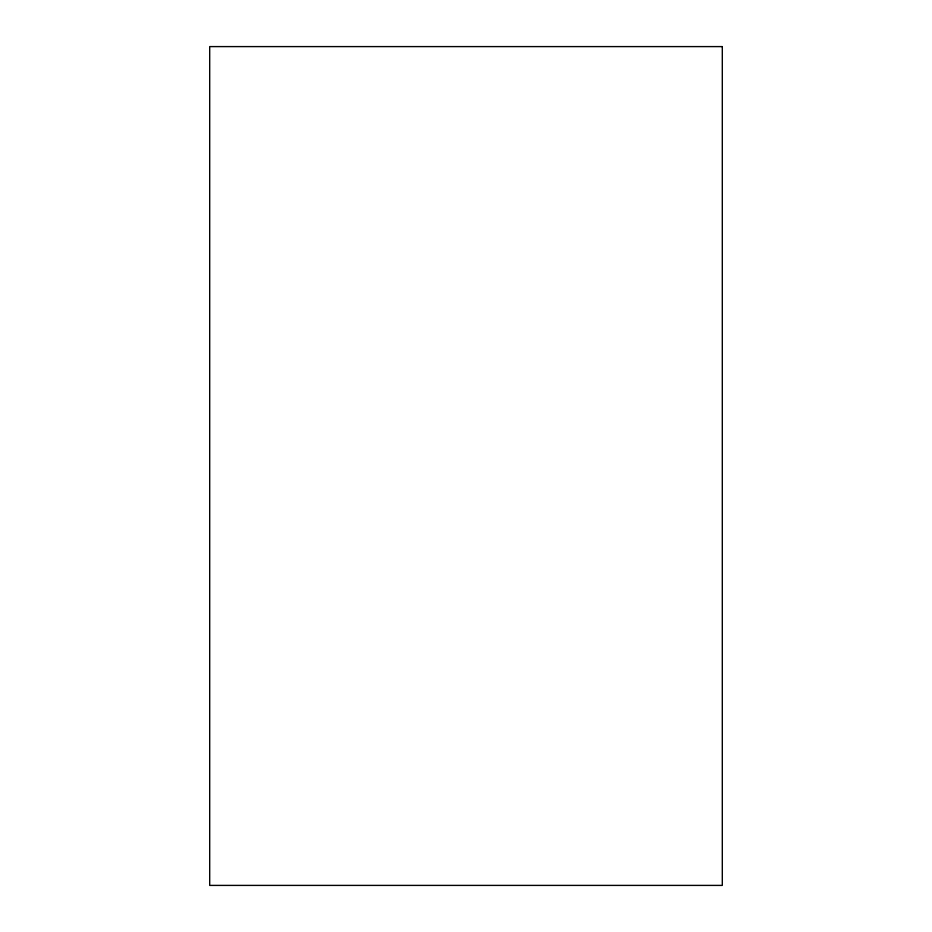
<?xml version="1.0" encoding="UTF-8"?>
<svg xmlns="http://www.w3.org/2000/svg" width="932" height="932" viewBox="0 0 932 932"><rect width="100%" height="100%" fill="white"/><g stroke="black" fill="none" stroke-linecap="round" stroke-linejoin="round"><path stroke-width="1.4" d="M722.3 46.6L209.7 46.6L209.7 885.4L722.3 885.4L722.3 46.6"/></g></svg>
